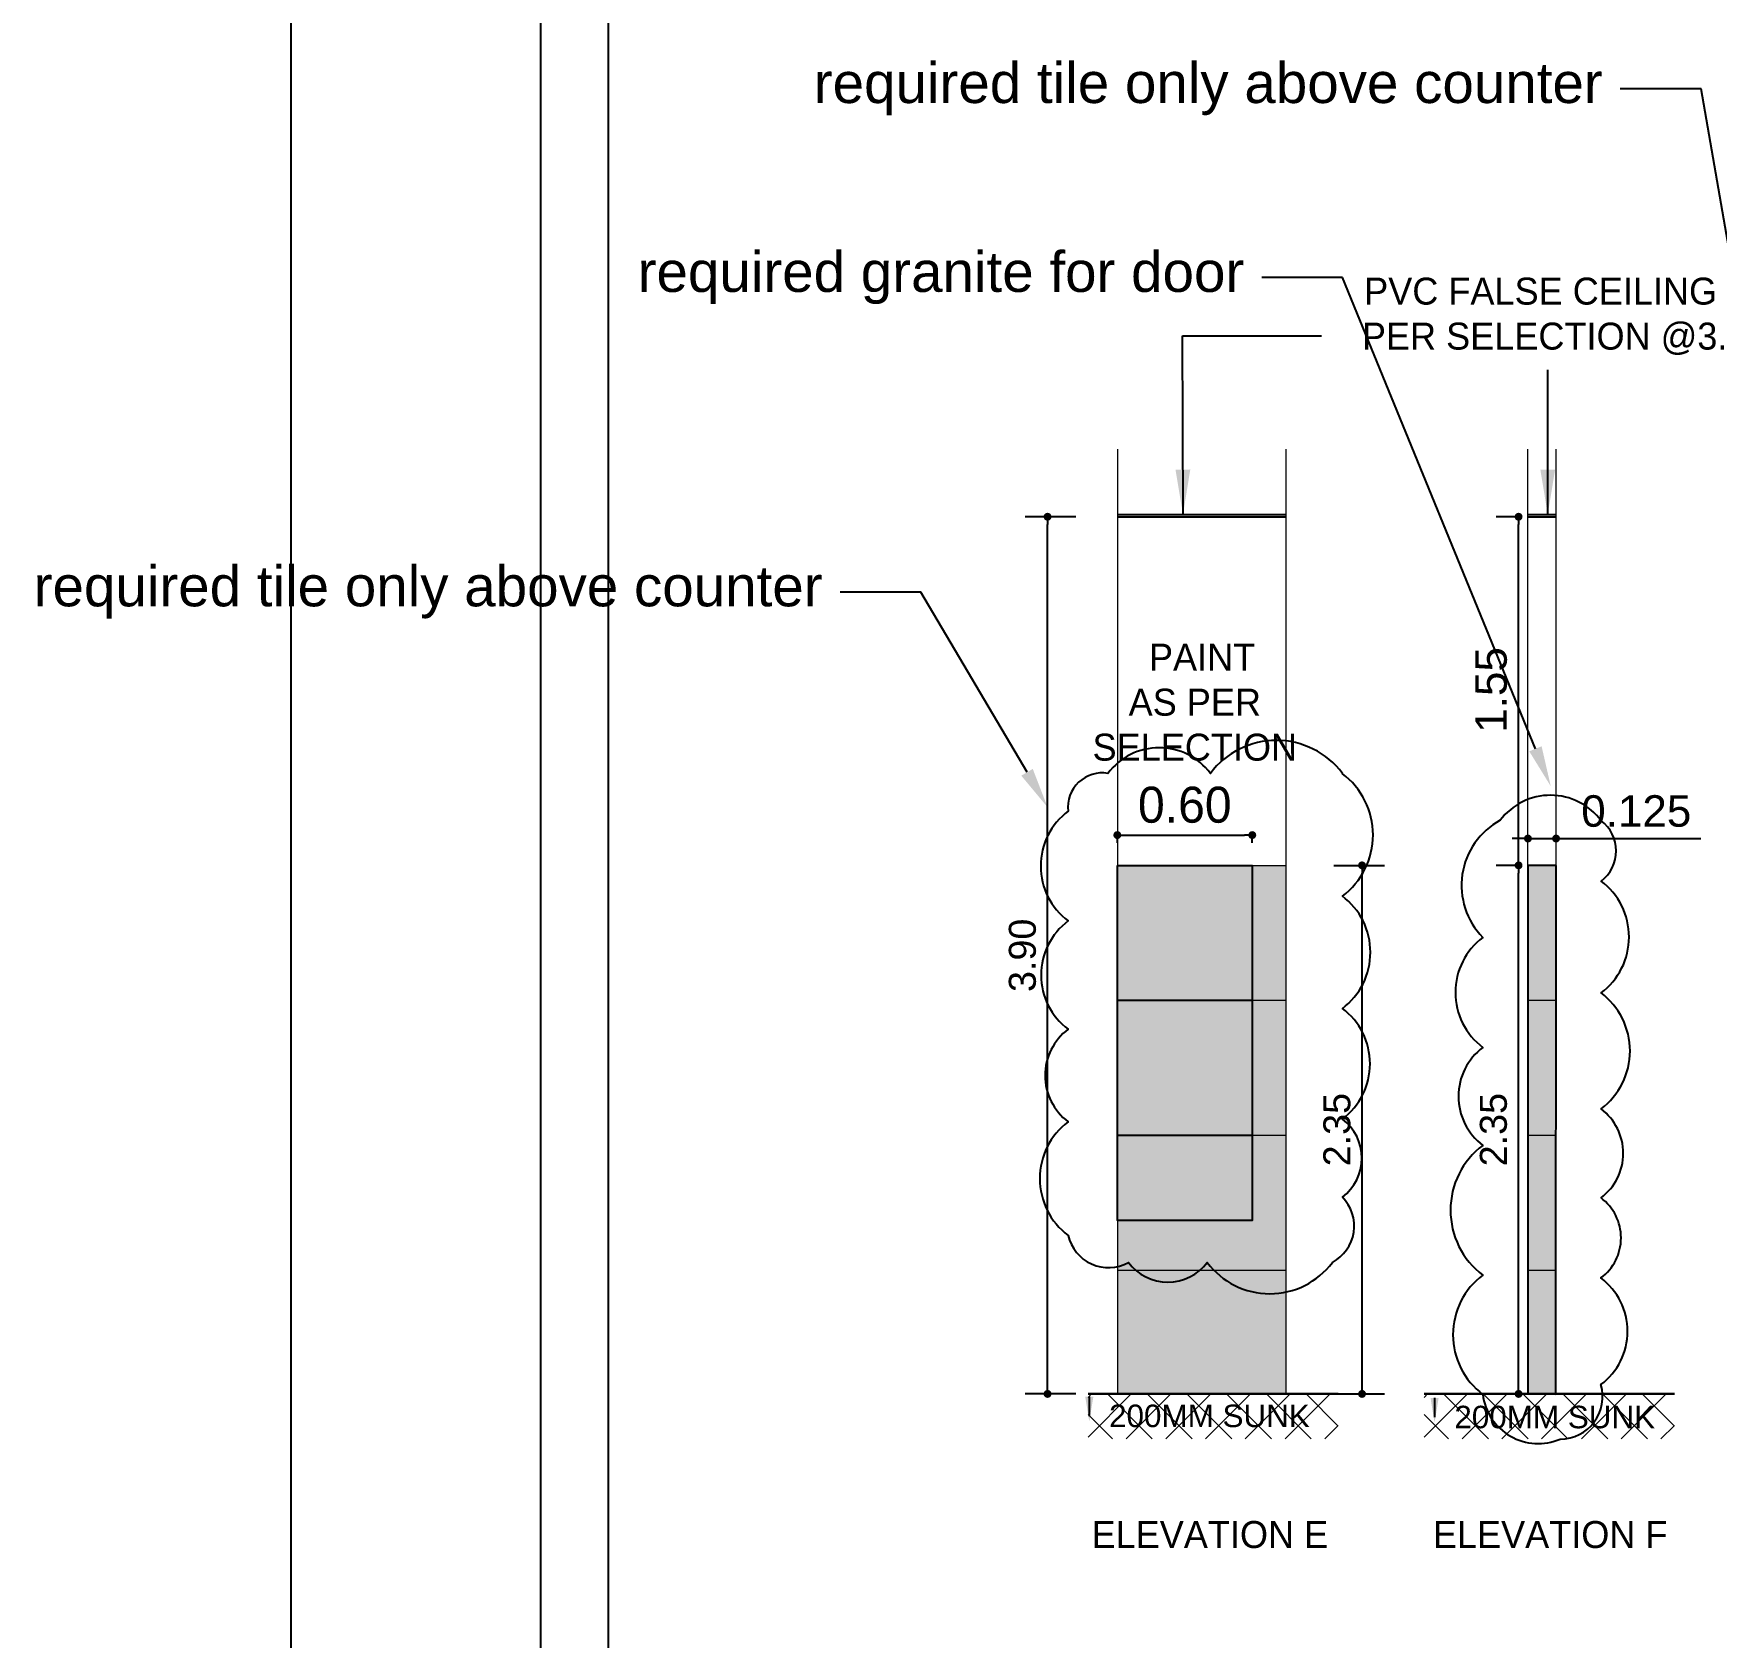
# Model space of a CAD drawing. Header units: metres. Extents: x 494 to 1845, y -666 to 1061.
# Drawn here: x 1395.71 to 1403.19, y 218.74 to 225.87 of the extents above; entities that cross this region are included whole.
import ezdxf
from ezdxf import colors
from ezdxf.entities.mleader import LeaderData, LeaderLine
from ezdxf.math import Vec2, Vec3

# ---------------------------------------------------------------- set-up
doc = ezdxf.new("R2010")
doc.units = ezdxf.units.M
doc.header["$MEASUREMENT"] = 0
doc.linetypes.add('1', pattern=[0])
doc.layers.get('Defpoints').update_dxf_attribs({"color": 12})
for name, color, linetype in [('MLC', 6, 'Continuous'), ('SHEET', 7, 'Continuous'), ('TILES', 4, '1'), ('VDA DIMENSION', 8, 'Continuous'), ('VDA-TEXT', 250, '1'), ('VDA_CEILING', 250, 'Continuous')]:
    doc.layers.add(name, color=color, linetype=linetype)
for name, color, linetype, lineweight in [('VDA-HATCH', 8, 'Continuous', 9), ('VDA-WALL', 250, 'Continuous', 25), ('VDA_DARK TILES', 8, 'Continuous', 9), ('VDA_LIGHT TILES', 254, 'Continuous', 5)]:
    doc.layers.add(name, color=color, linetype=linetype, lineweight=lineweight)
doc.styles.add('0.2', font='arial.ttf', dxfattribs={"height": 0.2})
doc.styles.add('RS', font='GOTHIC.TTF')
doc.styles.get("Standard").update_dxf_attribs({"font": 'arial.ttf'})
doc.dimstyles.new('ISO-25', dxfattribs={"dimtxt": 1, "dimasz": 2.5, "dimexe": 1.25, "dimexo": 0.625, "dimtad": 1, "dimtxsty": 'Standard', "dimblk": 'ARCHTICK', "dimcen": 2.5, "dimadec": 0, "dimazin": 0, "dimtfac": 1, "dimtmove": 0, "dimatfit": 3, "dimfxl": 0, "dimarcsym": 0})
doc.dimstyles.new('SMALL-1', dxfattribs={"dimtxt": 0.16, "dimasz": 0.035, "dimexe": 0, "dimexo": 0.1, "dimgap": 0.05, "dimtad": 1, "dimzin": 0, "dimdsep": 46, "dimtxsty": 'RS', "dimblk": 'DOT', "dimcen": 2.5, "dimclrd": 256, "dimclre": 256, "dimclrt": 5, "dimadec": 0, "dimazin": 0, "dimtfac": 1, "dimtdec": 3, "dimtofl": 0, "dimtmove": 0, "dimatfit": 3, "dimfxl": 0, "dimtolj": 1, "dimtzin": 0, "dimarcsym": 0})

# ---------------------------------------------------------------- blocks, each defined once
blk = doc.blocks.new('_Dot')
at = {"color": 0, "linetype": 'ByBlock', "lineweight": -2}
blk.add_line((-0.5, 0), (-1, 0), dxfattribs=at)
at = {"color": 0, "linetype": 'ByBlock', "const_width": 0.5}
blk.add_lwpolyline([(-0.25, 0, 1), (0.25, 0, 1)], format="xyb", close=True, dxfattribs=at)
blk = doc.blocks.new('*D775')
at = {"layer": 'Defpoints', "color": 0}
for p in [(1402.3089, 223.7257), (1402.3506, 223.7257), (1402.3506, 222.1757)]:
    blk.add_point(p, dxfattribs=at)
at = {"layer": 'VDA DIMENSION', "color": 253, "lineweight": -2}
for p, q in [((1402.3089, 223.7257), (1402.2089, 223.7257)), ((1402.3089, 222.2107), (1402.3089, 223.6907)), ((1402.3089, 222.1757), (1402.2089, 222.1757))]:
    blk.add_line(p, q, dxfattribs=at)
at = {"layer": 'VDA DIMENSION', "color": 253, "lineweight": -2, "xscale": 0.035, "yscale": 0.035, "zscale": 0.035}
for p, rotation in [((1402.3089, 223.7257), 90), ((1402.3089, 222.1757), 270)]:
    blk.add_blockref('_Dot', p, dxfattribs=dict(at, rotation=rotation))
at = {"layer": 'VDA DIMENSION', "color": 5, "insert": (1402.1874, 222.9557), "char_height": 0.14, "attachment_point": 5, "rotation": 90}
blk.add_mtext('\\A1;1.55', dxfattribs=at)
blk = doc.blocks.new('*D783')
at = {"layer": 'Defpoints', "color": 0}
for p in [(1402.3506, 222.2951), (1402.4756, 222.2951), (1402.4756, 222.2951)]:
    blk.add_point(p, dxfattribs=at)
at = {"layer": 'VDA DIMENSION', "color": 253, "lineweight": -2}
for p, q in [((1402.3506, 222.3951), (1402.3506, 222.3951)), ((1402.4756, 222.3951), (1402.4756, 222.3951)), ((1402.3156, 222.2951), (1402.2806, 222.2951)), ((1402.3506, 222.2951), (1402.4756, 222.2951)), ((1402.5106, 222.2951), (1403.119, 222.2951))]:
    blk.add_line(p, q, dxfattribs=at)
at = {"layer": 'VDA DIMENSION', "color": 253, "lineweight": -2, "xscale": 0.035, "yscale": 0.035, "zscale": 0.035}
blk.add_blockref('_Dot', (1402.3506, 222.2951), dxfattribs=at)
at = {"layer": 'VDA DIMENSION', "color": 253, "lineweight": -2, "xscale": 0.035, "yscale": 0.035, "zscale": 0.035, "rotation": 180}
blk.add_blockref('_Dot', (1402.4756, 222.2951), dxfattribs=at)
at = {"layer": 'VDA DIMENSION', "color": 5, "insert": (1402.8323, 222.4165), "char_height": 0.14, "attachment_point": 5}
blk.add_mtext('\\A1;0.125', dxfattribs=at)
blk = doc.blocks.new('*D828')
at = {"layer": 'Defpoints', "color": 0}
for p in [(1400.2144, 223.7257), (1400.5247, 223.7257), (1400.5247, 219.8257)]:
    blk.add_point(p, dxfattribs=at)
at = {"layer": 'VDA DIMENSION', "color": 253, "lineweight": -2}
for p, q in [((1400.3394, 223.7257), (1400.1144, 223.7257)), ((1400.2144, 219.8607), (1400.2144, 223.6907)), ((1400.3394, 219.8257), (1400.1144, 219.8257))]:
    blk.add_line(p, q, dxfattribs=at)
at = {"layer": 'VDA DIMENSION', "color": 253, "lineweight": -2, "xscale": 0.035, "yscale": 0.035, "zscale": 0.035}
for p, rotation in [((1400.2144, 223.7257), 90), ((1400.2144, 219.8257), 270)]:
    blk.add_blockref('_Dot', p, dxfattribs=dict(at, rotation=rotation))
at = {"layer": 'VDA DIMENSION', "color": 5, "insert": (1400.103, 221.7757), "char_height": 0.12, "attachment_point": 5, "rotation": 90}
blk.add_mtext('\\A1;3.90', dxfattribs=at)
blk = doc.blocks.new('*D829')
at = {"layer": 'Defpoints', "color": 0}
for p in [(1401.2747, 222.1757), (1401.6129, 222.1757), (1401.2747, 219.8257)]:
    blk.add_point(p, dxfattribs=at)
at = {"layer": 'VDA DIMENSION', "color": 253, "lineweight": -2}
for p, q in [((1401.4879, 222.1757), (1401.7129, 222.1757)), ((1401.6129, 219.8607), (1401.6129, 222.1407)), ((1401.4879, 219.8257), (1401.7129, 219.8257))]:
    blk.add_line(p, q, dxfattribs=at)
at = {"layer": 'VDA DIMENSION', "color": 253, "lineweight": -2, "xscale": 0.035, "yscale": 0.035, "zscale": 0.035}
for p, rotation in [((1401.6129, 222.1757), 90), ((1401.6129, 219.8257), 270)]:
    blk.add_blockref('_Dot', p, dxfattribs=dict(at, rotation=rotation))
at = {"layer": 'VDA DIMENSION', "color": 5, "insert": (1401.5016, 221.0007), "char_height": 0.12, "attachment_point": 5, "rotation": 90}
blk.add_mtext('\\A1;2.35', dxfattribs=at)
blk = doc.blocks.new('*D830')
at = {"layer": 'Defpoints', "color": 0}
for p in [(1402.3089, 222.1757), (1402.3506, 222.1757), (1402.3506, 219.8257)]:
    blk.add_point(p, dxfattribs=at)
at = {"layer": 'VDA DIMENSION', "color": 253, "lineweight": -2}
for p, q in [((1402.3089, 222.1757), (1402.2089, 222.1757)), ((1402.3089, 219.8607), (1402.3089, 222.1407)), ((1402.3089, 219.8257), (1402.2089, 219.8257))]:
    blk.add_line(p, q, dxfattribs=at)
at = {"layer": 'VDA DIMENSION', "color": 253, "lineweight": -2, "xscale": 0.035, "yscale": 0.035, "zscale": 0.035}
for p, rotation in [((1402.3089, 222.1757), 90), ((1402.3089, 219.8257), 270)]:
    blk.add_blockref('_Dot', p, dxfattribs=dict(at, rotation=rotation))
at = {"layer": 'VDA DIMENSION', "color": 5, "insert": (1402.1976, 221.0007), "char_height": 0.12, "attachment_point": 5, "rotation": 90}
blk.add_mtext('\\A1;2.35', dxfattribs=at)
blk = doc.blocks.new('*D1278')
at = {"layer": 'Defpoints', "color": 0}
for p in [(1401.1247, 222.3103), (1400.5247, 222.1757), (1401.1247, 222.1757)]:
    blk.add_point(p, dxfattribs=at)
at = {"layer": 'MLC', "lineweight": -2}
for p, q in [((1400.5247, 222.2757), (1400.5247, 222.3103)), ((1400.5597, 222.3103), (1401.0897, 222.3103)), ((1401.1247, 222.2757), (1401.1247, 222.3103))]:
    blk.add_line(p, q, dxfattribs=at)
at = {"layer": 'MLC', "lineweight": -2, "xscale": 0.035, "yscale": 0.035, "zscale": 0.035, "rotation": 180}
blk.add_blockref('_Dot', (1400.5247, 222.3103), dxfattribs=at)
at = {"layer": 'MLC', "lineweight": -2, "xscale": 0.035, "yscale": 0.035, "zscale": 0.035}
blk.add_blockref('_Dot', (1401.1247, 222.3103), dxfattribs=at)
at = {"layer": 'MLC', "color": 5, "insert": (1400.8247, 222.4443), "char_height": 0.16, "attachment_point": 5, "style": 'RS'}
blk.add_mtext('\\A1;0.60', dxfattribs=at)

msp = doc.modelspace()

# ---------------------------------------------------------------- hatches: boundary and pattern name
at = {"layer": 'VDA-HATCH'}
h = msp.add_hatch(dxfattribs=at)
h.set_pattern_fill('ANSI37', color=43, angle=180)
h.set_pattern_definition([(225, (-39731.77979, 15353.53696), (0.08838834765, -0.08838834765), []), (315, (-39731.77979, 15353.53696), (0.08838834765, 0.08838834765), [])])
h.paths.add_polyline_path([(1400.3945, 219.6257), (1401.5073, 219.6257), (1401.5073, 219.8257), (1400.3945, 219.8257)])
h = msp.add_hatch(dxfattribs=at)
h.set_pattern_fill('ANSI37', color=43, angle=180)
h.set_pattern_definition([(225, (-39730.28517, 15353.53696), (0.08838834765, -0.08838834765), []), (315, (-39730.28517, 15353.53696), (0.08838834765, 0.08838834765), [])])
h.paths.add_polyline_path([(1401.8891, 219.6257), (1403.0019, 219.6257), (1403.0019, 219.8257), (1401.8891, 219.8257)])
at = {"layer": 'VDA_DARK TILES', "lineweight": 25, "true_color": 0x939598}
h = msp.add_hatch(color=252, dxfattribs=at)
h.dxf.hatch_style = 1
h.paths.add_polyline_path([(1401.2747, 221.5757), (1401.2747, 222.1757), (1400.5247, 222.1757), (1400.5247, 221.5757)])
h = msp.add_hatch(color=252, dxfattribs=at)
h.dxf.hatch_style = 1
h.paths.add_polyline_path([(1402.4756, 222.1757), (1402.3506, 222.1757), (1402.3506, 221.5757), (1402.4756, 221.5757)])
at = {"layer": 'VDA_LIGHT TILES', "lineweight": 25, "true_color": 0xbcbcbc}
h = msp.add_hatch(color=9, dxfattribs=at)
h.dxf.hatch_style = 1
h.paths.add_polyline_path([(1400.5247, 219.8257), (1401.2747, 219.8257), (1401.2747, 221.5757), (1400.5247, 221.5757)])
h = msp.add_hatch(color=9, dxfattribs=at)
h.dxf.hatch_style = 1
h.paths.add_polyline_path([(1402.3506, 220.3757), (1402.4756, 220.3756), (1402.4756, 221.5757), (1402.3506, 221.5757)])
h.paths.add_polyline_path([(1402.4756, 219.8257), (1402.4756, 220.3757), (1402.3506, 220.3757), (1402.3506, 219.8257)])

# ---------------------------------------------------------------- linework, layer by layer
at = {"color": 6}
msp.add_lwpolyline([(1396.8506, 270.2853), (1440.7053, 270.2853), (1440.7053, 183.5537), (1396.8506, 183.5537)], close=True, dxfattribs=at)
at = {"layer": 'MLC'}
msp.add_lwpolyline([(1401.5255, 222.5847, 0.5), (1400.9386, 222.5847, 0.5), (1400.483, 222.5847, 0.5), (1400.306, 222.4168, 0.5), (1400.306, 221.9286, 0.5), (1400.306, 221.4471, 0.5), (1400.306, 221.0358, 0.5), (1400.306, 220.5307, 0.5), (1400.5744, 220.4103, 0.5), (1400.9242, 220.4103, 0.5), (1401.481, 220.4103, 0.5), (1401.5255, 220.7005, 0.5), (1401.5255, 221.0479, 0.5), (1401.5255, 221.5396, 0.5), (1401.5255, 222.0386, 0.5), (1401.5255, 222.5833, 0.5)], format="xyb", close=True, dxfattribs=at)
at = {"layer": 'MLC', "elevation": -0.1978}
msp.add_lwpolyline([(1402.676, 222.3743, 0.5), (1402.2271, 222.3762, 0.5), (1402.1504, 221.8556, 0.5), (1402.1503, 221.3663, 0.5), (1402.1502, 220.9308, 0.5), (1402.15, 220.3543, 0.5), (1402.1498, 219.8237, 0.5), (1402.4943, 219.6251, 0.5), (1402.6752, 219.8673, 0.5), (1402.6753, 220.3411, 0.5), (1402.6755, 220.6975, 0.5), (1402.6756, 221.0931, 0.5), (1402.6757, 221.6083, 0.5), (1402.6759, 222.1059, 0.5)], format="xyb", close=True, dxfattribs=at)
at = {"layer": 'MLC'}
msp.add_lwpolyline([(1400.5247, 222.1757), (1401.1247, 222.1757), (1401.1247, 220.5966), (1400.5247, 220.5966)], close=True, dxfattribs=at)
at = {"layer": 'MLC', "elevation": -0.1978}
msp.add_lwpolyline([(1402.4759, 222.1751), (1402.3506, 222.1757), (1402.3498, 219.8257), (1402.4752, 219.8251)], close=True, dxfattribs=at)
at = {"layer": 'MLC'}
for points in [[(1400.5247, 221.5757), (1401.1247, 221.5757)], [(1400.5247, 220.9757), (1401.1247, 220.9757)]]:
    msp.add_lwpolyline(points, dxfattribs=at)
at = {"layer": 'SHEET'}
for points in [[(1414.8824, 240.2091), (1397.9603, 240.2091), (1397.9603, 216.2764), (1414.8824, 216.2764)], [(1414.5818, 239.9085), (1398.2609, 239.9085), (1398.2609, 216.577), (1414.5818, 216.577)]]:
    msp.add_lwpolyline(points, close=True, dxfattribs=at)
at = {"layer": 'TILES', "color": 163, "lineweight": 13, "true_color": 0x4873cb}
for p, q in [((1400.5247, 224.0257), (1400.5247, 219.8257, -1.776)), ((1401.2747, 224.0257), (1401.2747, 219.8257, -1.776)), ((1402.3506, 219.8257), (1402.3506, 224.0257, -1.776)), ((1402.4756, 219.8257), (1402.4756, 224.0257, -1.776)), ((1400.5247, 222.1757), (1401.2747, 222.1757, -1.776)), ((1400.5247, 221.5757), (1401.2747, 221.5757, -1.776)), ((1400.5247, 220.9757), (1401.2747, 220.9757, -1.776)), ((1400.5247, 220.3757), (1401.2747, 220.3757, -1.776)), ((1400.5247, 219.8257), (1401.2747, 219.8257, -1.776)), ((1402.0193, 219.8257), (1402.7693, 219.8257, -1.776))]:
    msp.add_line(p, q, dxfattribs=at)
at = {"layer": 'TILES', "color": 163, "linetype": 'Continuous', "lineweight": 5}
for p, q in [((1402.3506, 222.1757), (1402.3506, 219.8257, -1.7759)), ((1402.4756, 222.1757), (1402.3506, 222.1757, -1.776)), ((1402.3506, 221.5757), (1402.4756, 221.5757, -1.776)), ((1402.3506, 220.9757), (1402.4756, 220.9757, -1.776)), ((1402.3506, 220.3757), (1402.4756, 220.3757, -1.776)), ((1402.4756, 219.8257), (1402.3506, 219.8257, -1.776))]:
    msp.add_line(p, q, dxfattribs=at)
at = {"layer": 'VDA-WALL', "color": 0, "lineweight": 30}
for p, q in [((1400.3945, 219.8257), (1401.5073, 219.8257, -1.776)), ((1401.8891, 219.8257), (1403.0019, 219.8257, -1.776))]:
    msp.add_line(p, q, dxfattribs=at)
at = {"layer": 'VDA_CEILING'}
for p, q in [((1400.5247, 223.7357), (1401.2747, 223.7357, -1.776)), ((1402.3506, 223.7357), (1402.4756, 223.7357, -1.776)), ((1400.5247, 223.7257), (1401.2747, 223.7257, -1.776)), ((1402.3506, 223.7257), (1402.4756, 223.7257, -1.776))]:
    msp.add_line(p, q, dxfattribs=at)

# ---------------------------------------------------------------- texts
at = {"layer": 'VDA-TEXT', "char_height": 0.12, "attachment_point": 2}
for s, insert, width in [('{\\fCentury Gothic|b0|i0|c0|p34;PVC FALSE CEILING AS }{\\fCentury Gothic|b0|i0|c0|p34;PER SELECTION @3.9M}', (1402.5363, 224.7889), 2.019641), ('\\pi0.06476;{\\fCentury Gothic|b0|i0|c0|p34;PAINT }\\pi0.06476;{\\fCentury Gothic|b0|i0|c0|p34;AS PER }\\pi0.06476;{\\fCentury Gothic|b0|i0|c0|p34;SELECTION}', (1400.8692, 223.1613), 0.677676)]:
    msp.add_mtext(s, dxfattribs=dict(at, insert=insert, width=width))
at = {"layer": 'VDA-TEXT', "char_height": 0.12, "width": 2.207254, "attachment_point": 2, "style": '0.2'}
for s, insert in [('\\pt2;{\\fCentury Gothic|b0|i0|c0|p34;ELEVATION E}', (1400.9362, 219.2606)), ('\\pt2;{\\fCentury Gothic|b0|i0|c0|p34;ELEVATION F}', (1402.4495, 219.2606))]:
    msp.add_mtext(s, dxfattribs=dict(at, insert=insert))

# ---------------------------------------------------------------- dimensions: what is measured, and where the dimension line sits
at = {"layer": 'MLC'}
dim = msp.add_linear_dim(base=(1401.1247, 222.3103), p1=(1400.5247, 222.1757), p2=(1401.1247, 222.1757), dimstyle='SMALL-1', override={"dimfxl": 0.18, "dimarcsym": 1}, dxfattribs=at)
dim.commit()
dim.dimension.update_dxf_attribs({"geometry": '*D1278', "text_midpoint": (1400.8247, 222.4443)})
at = {"layer": 'VDA DIMENSION'}
for p1, p2, distance, picture, middle in [((1400.5247, 219.8257, -1.776), (1400.5247, 223.7257, -1.776), 0.3104, '*D828', (1400.103, 221.7757)), ((1401.2747, 219.8257, -1.776), (1401.2747, 222.1757, -1.776), -0.3382, '*D829', (1401.5016, 221.0007)), ((1402.3506, 219.8257, -1.7759), (1402.3506, 222.1757, -1.7759), 0.0416, '*D830', (1402.1976, 221.0007))]:
    dim = msp.add_aligned_dim(p1=p1, p2=p2, distance=distance, dimstyle='ISO-25', override={"dimtxt": 0.12, "dimasz": 0.035, "dimexe": 0.1, "dimexo": 0.1, "dimgap": 0.05, "dimzin": 1, "dimdsep": 46, "dimblk": 'Dot', "dimclrd": 253, "dimclre": 253, "dimclrt": 5, "dimfxl": 0.125, "dimfxlon": 1, "dimtolj": 1, "dimarcsym": 1}, dxfattribs=at)
    dim.commit()
    dim.dimension.update_dxf_attribs({"geometry": picture, "text_midpoint": middle})
dim = msp.add_linear_dim(base=(1402.3089, 223.7257, -1.7759), p1=(1402.3506, 222.1757, -1.776), p2=(1402.3506, 223.7257, -1.776), angle=90, dimstyle='ISO-25', override={"dimtxt": 0.14, "dimasz": 0.035, "dimexe": 0.1, "dimexo": 0.1, "dimgap": 0.05, "dimzin": 1, "dimdsep": 46, "dimblk": 'Dot', "dimclrd": 253, "dimclre": 253, "dimclrt": 5, "dimfxl": 0.125, "dimfxlon": 1, "dimtolj": 1, "dimarcsym": 1}, dxfattribs=at)
dim.commit()
dim.dimension.update_dxf_attribs({"geometry": '*D775', "text_midpoint": (1402.3089, 222.9557, -1.7759), "dimtype": 160})
dim = msp.add_linear_dim(base=(1402.4756, 222.2951, -1.0441), p1=(1402.3506, 222.2951, -1.0442), p2=(1402.4756, 222.2951, -1.0442), dimstyle='ISO-25', override={"dimtxt": 0.14, "dimasz": 0.035, "dimexe": 0.1, "dimexo": 0.1, "dimgap": 0.05, "dimdec": 3, "dimzin": 1, "dimdsep": 46, "dimblk": 'Dot', "dimclrd": 253, "dimclre": 253, "dimclrt": 5, "dimfxl": 0.125, "dimfxlon": 1, "dimtolj": 1, "dimarcsym": 1}, dxfattribs=at)
dim.commit()
dim.dimension.update_dxf_attribs({"geometry": '*D783', "text_midpoint": (1402.8323, 222.4165, -1.0441)})

# ---------------------------------------------------------------- leaders
at = {"layer": 'MLC'}
ml = msp.add_multileader_mtext('Standard', dxfattribs=at)
ml.set_content('required tile only above counter', color=256)
ml.set_leader_properties()
ml.build(insert=Vec2(0, 0))
ml.multileader.update_dxf_attribs({"dogleg_length": 0.36, "arrow_head_size": 0.18})
ctx = ml.context
ctx.base_point, ctx.char_height, ctx.arrow_head_size, ctx.landing_gap_size, ctx.plane_origin = Vec3(1399.0849, 225.6287), 0.18, 0.18, 0.09, Vec3(1403.6835, 222.3864)
notes = []
notes.append((ctx, [(0, (1, 1, 0), (1403.1206, 225.6287), (-1, 0), 0.36, [(0, [(1403.6835, 222.3864)], 0, [])])]))
ctx.mtext.insert, ctx.mtext.flow_direction = Vec3(1399.1749, 225.7451), 5
ml = msp.add_multileader_mtext('Standard', dxfattribs=at)
ml.set_content('required granite for door', color=256)
ml.set_leader_properties()
ml.build(insert=Vec2(0, 0))
ml.multileader.update_dxf_attribs({"dogleg_length": 0.36, "arrow_head_size": 0.18})
ctx = ml.context
ctx.base_point, ctx.char_height, ctx.arrow_head_size, ctx.landing_gap_size, ctx.plane_origin = Vec3(1398.3016, 224.7889, -0.1978), 0.18, 0.18, 0.09, Vec3(1402.4521, 222.5274, -0.1978)
notes.append((ctx, [(0, (1, 1, 0), (1401.5265, 224.7889, -0.1978), (-1, 0), 0.36, [(0, [(1402.4521, 222.5274, -0.1978)], 0, [])])]))
ctx.mtext.insert, ctx.mtext.flow_direction = Vec3(1398.3916, 224.9054, -0.1978), 5
ml = msp.add_multileader_mtext('Standard', dxfattribs=at)
ml.set_content('required tile only above counter', color=256)
ml.set_leader_properties()
ml.build(insert=Vec2(0, 0))
ml.multileader.update_dxf_attribs({"dogleg_length": 0.36, "arrow_head_size": 0.18})
ctx = ml.context
ctx.base_point, ctx.char_height, ctx.arrow_head_size, ctx.landing_gap_size, ctx.plane_origin = Vec3(1395.6158, 223.391), 0.18, 0.18, 0.09, Vec3(1400.2144, 222.4344)
notes.append((ctx, [(0, (1, 1, 0), (1399.6515, 223.391), (-1, 0), 0.36, [(0, [(1400.2144, 222.4344)], 0, [])])]))
ctx.mtext.insert, ctx.mtext.flow_direction = Vec3(1395.7058, 223.5074), 5
at = {"layer": 'VDA-TEXT'}
for points in [[(1400.8167, 223.7357, 0.0001), (1400.8146, 224.5306, 0.0001), (1401.4329, 224.5306, 0.0001)], [(1402.4386, 223.7357, 0.0001), (1402.4386, 224.2582, 0.0001), (1402.4386, 224.3782, 0.0001)]]:
    msp.add_leader(points, dimstyle='SMALL-1', override={"dimasz": 0.2, "dimtad": 0, "dimclrd": 8, "dimfxl": 0}, dxfattribs=at)
ml = msp.add_multileader_mtext('Standard', dxfattribs=at)
ml.set_content('200MM SUNK', color=256)
ml.set_leader_properties()
ml.build(insert=Vec2(0, 0))
ml.multileader.update_dxf_attribs({"dogleg_length": 0.36, "arrow_head_size": 0.11})
ctx = ml.context
ctx.base_point, ctx.char_height, ctx.arrow_head_size, ctx.landing_gap_size, ctx.plane_origin = Vec3(1400.4, 219.7273, -1.776), 0.1, 0.11, 0.09, Vec3(1400.4, 219.7033, -1.776)
ctx.text_align_type = 1
notes.append((ctx, [(0, (1, 1, 0), (1400.4, 219.7273, -1.776), (1, 0), 9.980904991380157e-14, [(0, [(1400.4, 219.7033, -1.776)], 0, [])])]))
ctx.mtext.insert, ctx.mtext.alignment, ctx.mtext.flow_direction = Vec3(1400.9342, 219.7781, -1.776), 2, 5
ml = msp.add_multileader_mtext('Standard', dxfattribs=at)
ml.set_content('200MM SUNK', color=256)
ml.set_leader_properties()
ml.build(insert=Vec2(0, 0))
ml.multileader.update_dxf_attribs({"dogleg_length": 0.36, "arrow_head_size": 0.11})
ctx = ml.context
ctx.base_point, ctx.char_height, ctx.arrow_head_size, ctx.landing_gap_size, ctx.plane_origin = Vec3(1401.9354, 219.7222, -1.776), 0.1, 0.11, 0.09, Vec3(1401.9354, 219.6982, -1.776)
ctx.text_align_type = 1
notes.append((ctx, [(0, (1, 1, 0), (1401.9354, 219.7222, -1.776), (1, 0), 9.980904991380157e-14, [(0, [(1401.9354, 219.6982, -1.776)], 0, [])])]))
ctx.mtext.insert, ctx.mtext.alignment, ctx.mtext.flow_direction = Vec3(1402.4696, 219.773, -1.776), 2, 5
for ctx, leaders in notes:
    for number, flags, end, landing, length, lines in leaders:
        leader = LeaderData()
        leader.index, (leader.has_last_leader_line, leader.has_dogleg_vector, leader.attachment_direction) = number, flags
        leader.last_leader_point, leader.dogleg_vector, leader.dogleg_length = Vec3(end), Vec3(landing), length
        for number, points, colour, breaks in lines:
            line = LeaderLine()
            line.index, line.vertices, line.color, line.breaks = number, Vec3.list(points), colors.encode_raw_color(colour), breaks
            leader.lines.append(line)
        ctx.leaders.append(leader)

doc.saveas('drawing.dxf')
